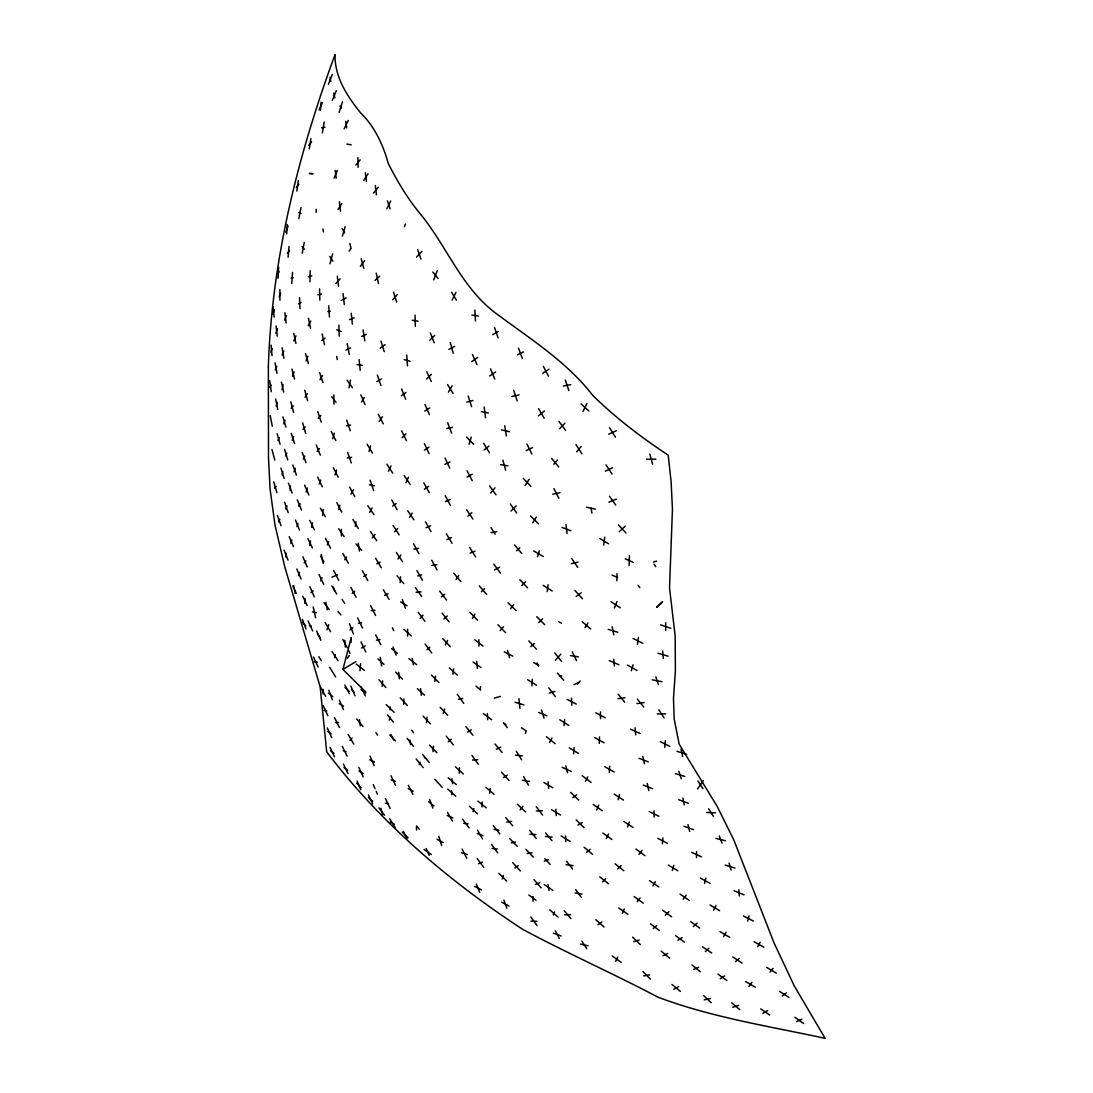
<?xml version="1.0" encoding="UTF-8"?>
<svg xmlns="http://www.w3.org/2000/svg" width="1093" height="1093" viewBox="0 0 1093 1093"><rect width="100%" height="100%" fill="white"/><g stroke="black" fill="none" stroke-linecap="round" stroke-linejoin="round"><path stroke-width="1.5" d="M482.027 806.962L482.054 802.002M310.002 281.844L310.125 270.695M407.566 636.112L407.634 629.185M665.678 630.306L665.76 622.791M323.036 694.028L323.145 689.369M616.876 580.752L617.053 573.702M696.46 857.609L696.624 851.556M629.103 565.587L629.472 555.668M304.851 603.377L305.043 598.472M316.096 212.438L316.246 209.269M350.99 642.397L351.222 637.533L342.929 669.367L365.895 692.197M286.721 233.752L287.172 224.489M459.238 773.147L459.525 767.682M599.21 743.418L599.565 736.955M609.293 772.464L609.662 766.261M531.867 685.803L532.277 679.177M403.59 704.357L403.932 698.974M277.977 278.332L278.688 267.43M291.804 283.524L292.582 272.362M382.222 686.377L382.632 680.857M400.161 582.569L400.584 576.776M320.427 110.393L321.041 102.182M288.128 257.238L288.962 246.553M322.585 515.472L323.063 509.461M433.006 751.683L433.456 746.232M573.62 753.733L574.139 747.557M564.07 725.711L564.616 719.549M664.776 747.325L665.364 740.658M390.023 709.944L390.283 706.98M290.069 490.238L290.478 485.934M662.344 843.823L662.904 837.935M359.939 670.747L360.608 663.711M426.502 722.678L427.062 717.418M311.806 527.454L312.379 522.768M603.664 545.147L604.716 537.114M355.334 526.43L355.949 521.744M434.823 681.472L435.533 676.13M296.845 191.07L298.321 180.536M452.926 674.217L453.691 668.752M547.156 591.573L548.126 584.714M637.41 644.296L638.435 637.451M489.568 793.149L490.265 788.449M309.292 148.921L310.918 138.579M480.114 689.56L480.565 686.664M285.751 556.897L286.339 553.29M322.353 132.936L324.238 121.979M309.688 545.667L310.549 540.885M302.242 253.193L304.223 242.414M282.185 475.018L282.841 471.466M348.981 387.878L350.47 380.05M298.854 218.586L300.971 207.602M282.021 389.586L283.101 384.599M334.731 657.644L335.373 654.666M473.119 811.634L473.856 808.533M618.146 799.762L619.512 794.447M747.694 921.071L749.006 915.948M704.493 883.349L705.887 878.062M338.721 509.584L339.882 505.226M369.065 451.436L370.541 445.862M276.187 405.968L277.157 402.388M329.99 263.809L332.696 253.767M525.378 733.417L526.102 730.793M419.288 764.622L420.026 761.999M306.149 492.11L307.311 487.984M290.847 543.467L291.872 539.928M342.369 236.211L345.142 226.702M469.061 444.359L471.192 437.104M332.668 438.73L334.362 433.142M537.565 556.597L539.341 550.845M631.303 670.719L633.134 664.804M502.22 879.004L503.34 875.411M443.198 713.633L444.673 709.043M672.222 870.438L673.834 865.342M339.09 112.347L342.519 101.772M389.217 720.178L390.215 717.131M298.43 575.642L299.496 572.418M272.908 314.197L274.398 309.647M334.991 474.895L336.589 470.031M296.954 526.607L297.993 523.492M270.914 352.301L272.184 348.517M284.726 320.14L286.27 315.522M627.546 826.977L629.308 821.95M283.784 423.852L285.068 420.204M326.957 629.759L328.802 624.595M275.819 333.351L277.485 328.747M294.044 471.752L295.274 468.364M320.768 581.039L321.984 577.705M292.241 440.274L293.552 436.681M292.432 376.306L294.099 371.88M319.265 483.926L320.727 480.059M306.067 360.936L307.871 356.277M433.716 279.835L437.255 270.668M596.764 810.063L598.677 805.117M285.765 232.14L288.128 226.101M328.406 84.257L332.34 74.433M614.403 608.036L617.012 601.546M334.089 178.186L337.313 170.399M279.18 296.668L280.614 293.197M332.299 100.365L336.33 90.746M622.436 913.27L624.226 908.98M277.95 440.561L279.262 437.473M285.724 508.996L287.035 505.95M327.313 544.929L328.692 541.745M553.222 915.019L554.588 911.89M282.131 354.965L283.852 351.085M293.757 340.866L295.957 335.92M278.592 521.976L279.849 519.161M405.968 482.696L408.399 477.272M285.505 455.959L286.79 453.185M404.328 226.688L405.53 224.092M319.074 109.874L322.394 102.701M275.231 369.762L276.816 366.346M615.673 961.293L617.641 957.044M445.397 644.952L447.57 640.334M606.314 838.55L608.487 833.973M344.145 128.906L348.271 120.421M452.133 300.165L455.931 292.35M388.452 471.233L391.048 465.96M583.02 411.419L586.927 403.481M303.294 459.142L304.865 456M386.854 208.695L390.72 200.975M585.534 781.263L587.774 776.891M713.62 910.127L715.997 905.55M549.519 742.489L551.979 737.884M472.477 618.406L474.881 614.034M757.736 946.634L760.141 942.262M308.226 325.714L310.795 321.069M351.003 494.159L353.476 489.691M652.931 885.904L655.376 881.614M723.58 936.646L726.08 932.302M369.598 512.426L372.194 507.944M298.676 506.196L300.11 503.723M448.444 392.114L452.16 385.802M361.592 402.046L364.352 397.428M319.989 379.722L322.599 375.459M532.728 522.768L536.294 517.003M584.987 627.71L587.897 622.983M409.451 517.467L412.211 513.095M338.092 209.364L341.822 203.571M349.186 251.117L350.675 248.821M525.132 485.483L529.121 479.308M363.682 180.482L368.068 173.773M277.581 274.015L279.084 271.747M344.678 559.807L346.549 556.965M305.029 397.21L307.324 393.726M456.027 579.522L458.759 575.424M269.752 387.264L271.242 385.132M379.134 421.42L382.427 416.693M697.58 788.955L703.332 780.716M347.369 658.205L349.323 655.458M748.992 986.405L751.902 982.347M287.432 253.412L289.659 250.379M360.417 266.391L364.584 260.694M317.175 451.518L319.388 448.554M397.989 558.96L400.83 555.162M637.219 901.725L640.129 897.927M510.445 608.842L513.751 604.552M638.94 854.398L642.069 850.368M683.125 899.252L686.226 895.249M520.104 809.913L522.905 806.361M291.216 408.481L293.279 405.899M296.326 187.368L298.84 184.252M373.505 193.092L378.301 187.217M577.487 684.177L580.11 680.939M308.663 145.492L311.546 142.008M372.153 537.947L375.063 534.436M769.909 972.196L773.106 968.371M490.634 492.998L494.965 487.806M420.231 618.46L422.991 615.181M355.771 165.057L360.212 159.865M318.227 418.346L320.796 415.354M349.897 740.507L352.042 738.035M392.77 299.769L397.387 294.482M576.639 451.778L581.189 446.572M553.796 464.252L557.498 460.03M555.408 660.199L560.873 654.065M500.116 630.647L503.504 626.863M304.209 562.827L305.903 560.941M335.811 283.565L340.019 278.893M394.559 531.826L397.674 528.479M416.583 257.087L421.98 251.335M303.007 429.385L305.316 426.953M559.616 428.688L564.958 423.128M602.557 881.887L605.713 878.663M426.721 378.984L431.325 374.312M665.35 915.292L668.902 911.699M510.937 511.1L516.087 505.909M481.357 591.805L484.623 588.54M402.087 437.719L405.995 433.812M656.948 607.23L662.317 601.847M538.767 622.6L542.634 618.747M521.716 585.657L525.596 581.777M516.579 550.817L519.776 547.634M274.48 488.134L276.174 486.467M427.103 649.816L429.795 647.193M617.695 868.935L621.152 865.56M429.768 340.237L434.713 335.414M693.345 926.604L697.088 923.107M705.327 951.552L708.892 948.232M375.022 280.45L379.667 276.133M656.825 607.148L662.44 601.929M619.198 531.676L625.155 526.198M530.774 646.714L534.463 643.367M443.895 619.048L447.31 615.987M352.233 593.417L354.774 591.204M448.267 741.846L451.313 739.21M467.79 516.183L471.848 512.74M735.521 961.649L739.387 958.37M586.572 852.321L590.152 849.316M653.204 928.626L656.674 925.716M484.035 450.084L489.036 446.026M538.412 415.846L544.369 411.036M310.972 592.638L313.172 590.944M349.965 629.951L352.889 627.696M441.408 596.901L444.796 594.291M576.189 596.491L581.189 592.72M380.2 348.243L385.05 344.609M782.192 995.969L786.345 992.868M321.615 340.592L325.058 338.038M597.98 924.76L601.806 921.918M572.718 797.74L576.667 794.816M514.94 868.02L518.205 865.656M401.377 395.734L405.927 392.51M471.711 361.66L477.682 357.438M392.592 506.086L396.172 503.586M424.398 489.213L428.62 486.289M489.623 375.978L495.594 371.921M720.26 978.754L724.563 975.885M542.797 373.246L548.987 369.188M424.439 450.097L429.002 447.133M677.906 940.226L682.073 937.575M424.726 411.064L429.617 407.962M503.326 777.601L507.261 775.142M363.682 576.544L366.524 574.795M467.531 732.091L471.261 729.823M342.929 669.367L355.894 661.661M361.496 648.067L365.267 645.826M376.812 381.594L381.43 378.916M762.873 1013.361L767.587 1010.629M577.842 825.065L582.364 822.482M298.389 303.909L301.122 302.365M467.012 477.149L472.231 474.212M492.724 334.649L498.435 331.439M376.825 563.892L380.063 562.116M673.753 989.288L678.603 986.624M494.501 569.877L499.651 567.24M663.096 955.801L667.7 953.451M341.262 300.37L346.167 297.87M448.881 349.377L454.647 346.467M517.413 354.883L523.492 351.919M444.865 464.361L449.988 461.902M526.252 450.576L532.578 447.57M496.29 749.292L500.813 747.161M605.344 471.165L612.708 467.722M796.633 1021.6L801.838 1019.182M608.733 434.235L616.302 430.751M345.894 350.088L350.593 347.929M446.846 539.628L451.532 537.496M361.633 336.425L366.251 334.362M384.545 595.316L387.933 593.813M693.631 969.464L698.673 967.264M331.958 577.186L337.573 574.768M426.038 527.7L430.505 525.815M573.921 684.614L579.495 682.264M445.37 501.564L450.33 499.501M608.883 502.193L616.356 499.132M349.514 319.675L354.132 317.803M478.447 863.716L482.45 862.131M470.099 553.085L475.1 551.173M535.379 884.497L539.723 882.857M544.3 861.161L548.563 859.658M732.816 1007.24L738.731 1005.369M653.505 562.048L656.579 561.105M549.26 693.071L554.875 691.418M494.391 698.126L500.485 696.405M633.694 941.62L639.186 940.076M417.717 575.915L421.625 574.85M466.752 402.156L473.037 400.475M308.322 276.72L311.819 275.805M571.379 563.728L578.033 562.116M511.77 396.513L519.134 394.833M458.322 699.383L462.749 698.372M552.757 494.241L559.999 492.683M704.247 999.822L710.628 998.483M446.764 428.538L452.516 427.349M511.264 842.853L515.623 842.02M317.831 294.809L321.547 294.113M346.385 425.846L350.58 425.054M413.81 549.151L418.633 548.262M563.387 385.979L570.778 384.654M491.14 532.715L496.714 531.704M643.695 975.912L649.666 974.86M506.701 822.114L511.661 821.294M376.484 640.129L379.995 639.555M321.574 127.731L325.031 127.184M327.9 311.546L330.305 311.163M291.134 278.114L293.238 277.772M358.49 623.201L361.619 622.737M527.14 853.565L532.086 852.841M559.507 676.225L561.775 675.898M636.905 703.605L644.187 702.58M617.914 698.673L624.95 697.744M431.872 565.368L436.872 564.712M347.246 457.926L351.618 457.407M371.196 610.714L374.954 610.318M416.105 592.256L420.969 591.832M472.545 760.031L477.723 759.676M335.469 722.61L338.502 722.473M564.494 914.827L570.683 914.595M536.39 810.992L542.415 810.787M657.262 713.893L665.637 713.866M646.51 459.142L655.868 459.169M529.955 834.328L535.953 834.546M706.652 812.468L715.532 812.837M530.966 921.126L536.827 921.385M515.472 755.167L522.427 755.823M545.475 836.473L552.074 837.115M492.082 848.455L497.288 848.988M385.364 803.246L388.589 803.628M463.637 823.316L468.036 823.835M566.133 864.672L573.033 865.615M471.916 315.085L478.461 316M324.252 710.518L326.807 710.887M357.001 364.584L362.329 365.363M314.21 661.825L317.353 662.29M575.096 892.967L581.968 894.074M570.437 655.581L578.375 656.866M412.293 320.249L418.086 321.205M522.399 780.238L529.613 781.427M346.877 144.085L351.208 144.822M500.676 464.607L507.903 465.837M494.173 829.382L498.968 830.215M481.316 411.665L488.352 412.949M652.248 679.805L661.989 681.718M312.489 611.93L316.328 612.681M369.338 484.8L374.475 485.825M309.456 625.729L311.3 626.111M586.627 507.22L595.494 509.188M580.506 944.079L588.143 945.814M501.564 429.863L509.584 431.776M715.915 838.399L725.424 840.736M404.232 359.652L410.012 361.305M675.351 773.625L684.764 776.372M657.931 653.19L668.083 656.196M515.076 702.252L523.82 704.876M608.227 629.363L617.764 632.26M725.26 865.11L734.933 868.074M677.004 751.342L686.664 754.348M391.144 779.91L395.393 781.249M461.642 852.813L467.23 854.589M660.582 624.854L670.856 628.243M683.972 826.294L693.631 829.669M343.257 750.713L346.112 751.752M553.372 933.176L561.174 936.018M678.698 799.734L688.385 803.314M562.062 527.441L570.983 530.774M298.813 212.67L300.999 213.518M638.94 758.296L648.258 761.889M336.794 329.785L341.317 331.534M643.299 785.102L652.712 788.75M734.113 890.809L744.06 894.839M477.258 833.413L482.778 835.667M538.617 712.404L546.896 715.819M609.238 660.596L618.898 664.722M612.066 575.082L617.668 577.528M447.256 815.487L452.789 817.906M369.721 759.854L374.516 761.971M625.251 558.837L633.339 562.43M562.171 767.327L571.297 771.426M630.675 729.195L640.102 733.485M691.623 852.294L701.46 856.871M649.242 811.607L658.874 816.307M633.052 638.449L642.793 643.299M660.254 741.587L669.886 746.396M474.54 886.409L481.48 889.893M504.297 651.865L512.726 656.142M567.021 699.329L576.243 704.083M743.404 915.961L753.296 921.057M501.687 902.231L509.078 906.042M595.808 712.786L605.167 717.718M657.808 838.331L667.44 843.427M437.118 839.287L443.307 842.607M700.312 878.048L710.067 883.363M627.368 665.063L637.055 670.46M594.715 737.584L604.06 742.789M408.167 788.531L413.127 791.277M604.798 766.726L614.157 772.013M754.061 941.688L763.816 947.194M533.644 550.954L543.248 556.487M390.324 821.936L394.505 824.341M503.449 723.115L505.854 724.509M339.295 703.66L343.53 706.119M745.631 981.541L755.277 987.211M543.945 782.492L552.853 787.752M720.014 931.632L729.659 937.329M668.247 865.055L677.81 870.725M400.612 601.929L407.088 605.782M766.712 967.428L776.303 973.139M551.582 809.708L560.531 815.05M709.999 904.977L719.618 910.701M358.941 770.934L363.122 773.434M599.77 538.466L608.596 543.795M569.303 747.858L578.457 753.446M558.673 621.657L561.269 623.242M561.133 835.926L570.232 841.514M533.739 662.508L538.74 665.637M527.591 679.696L536.554 685.284M543.112 585.315L552.156 590.985M559.807 719.781L568.879 725.492M614.184 794.133L623.475 800.076M779.637 991.433L788.914 997.39M623.775 821.43L633.093 827.483M521.47 727.788L525.432 730.356M611.083 601.765L620.332 607.831M424.426 757.517L426.53 758.884M732.816 956.976L742.092 963.056M702.485 946.798L711.734 952.987M544.232 884.579L552.812 890.317M649.515 880.63L658.792 886.888M424.043 849.493L431.366 854.466M680.051 894.101L689.3 900.4M760.742 1008.907L769.732 1015.069M618.747 907.955L627.915 914.295M593.157 804.421L602.284 810.746M327.75 731.559L331.165 733.922M472.996 661.962L481.07 667.618M794.857 1017.296L803.628 1023.485M690.68 921.631L699.752 928.08M602.858 833.016L611.943 839.492M612.121 955.924L621.207 962.4M343.994 767.614L347.465 770.1M717.937 974.095L726.886 980.544M483.311 713.62L491.686 719.7M330.605 750.836L333.952 753.282M634.145 896.533L643.203 903.119M635.989 849.083L645.02 855.696M662.618 910.196L671.621 916.808M528.848 894.989L535.98 900.29M675.57 935.608L684.423 942.193M582.2 775.716L591.108 782.438M650.485 923.817L659.38 930.526M474.799 639.774L482.956 646.086M356.209 664.079L364.338 670.364M360.963 689.669L365.472 693.167M408.932 658.628L416.665 664.694M428.511 801.661L434.003 805.965M615.045 863.784L623.802 870.711M328.296 693.112L332.818 696.706M546.391 736.723L555.107 743.664M477.887 801.142L486.207 807.823M599.77 876.777L608.487 883.786M391.636 648.627L397.524 653.436M691.951 964.928L700.353 971.8M671.949 984.479L680.42 991.433M448.185 777.888L456.259 784.528M661.169 951.129L669.626 958.124M476.001 686.117L480.701 690.038M584.072 847.239L592.652 854.398M731.723 1002.909L739.811 1009.7M368.355 797.548L372.754 801.265M582.214 621.712L590.671 628.981M485.811 787.247L494.022 794.351M549.697 909.8L558.099 917.109M595.712 919.664L604.087 927.014M403.864 629.363L411.337 635.948M447.734 789.05L455.726 796.25M581.093 403.918L588.854 410.995M417.335 688.672L424.535 695.216M449.373 667.891L457.229 675.091M455.494 766.862L463.268 773.967M517.385 804.352L525.624 811.921M377.973 658.888L383.944 664.38M344.951 687.388L349.323 691.418M469.471 806.306L477.518 813.861M703.673 995.586L711.201 1002.732M632.574 937.138L640.307 944.571M570.669 792.411L578.716 800.144M508.081 602.817L516.115 610.591M576.134 819.914L584.072 827.633M402.224 832.128L408.099 837.839M386.212 704.602L394.095 712.322M498.859 873.321L506.687 881.081M530.597 515.992L538.412 523.779M536.731 616.725L544.656 624.636M431.421 675.05L438.921 682.565M466.574 437.118L473.679 444.345M642.998 971.636L650.376 979.137M469.799 612.258L477.559 620.182M509.625 838.55L517.262 846.324M389.777 735.056L395.529 740.931M395.598 672.086L402.443 679.095M356.714 783.162L361.182 787.78M497.916 624.731L505.69 632.779M429.59 745.18L436.872 752.735M519.79 579.659L527.523 587.761M525.897 849.302L533.329 857.117M442.692 638.64L450.261 646.632M423.141 716.202L430.423 723.894M523.369 478.42L530.884 486.385M440.192 707.362L447.679 715.3M618.365 524.831L626.002 533.029M544.82 858.674L550.189 864.454M400.216 697.826L407.32 705.504M512.781 862.719L520.35 870.957M339.95 106.13L341.658 107.988M528.834 640.908L536.403 649.174M574.932 590.48L582.46 598.745M351.55 689.437L354.351 692.525M501.537 772.245L509.037 780.511M434.85 779.268L442.2 787.384M378.957 679.737L385.897 687.497M355.963 543.945L361.701 550.435M533.89 879.523L541.199 887.844M557.498 673.179L563.687 680.297M416.474 825.925L419.343 829.204M302.624 622.368L305.739 625.947M479.335 585.944L486.645 594.401M337.997 611.547L340.907 614.935M453.773 573.265L461.014 581.681M397.019 575.765L403.713 583.58M505.663 817.578L512.699 825.83M564.234 910.77L570.942 918.653M302.092 246.458L304.373 249.149M494.965 743.991L502.138 752.476M514.584 544.942L521.785 553.509M356.714 719.03L362.985 726.503M551.637 458.391L558.728 466.943M432.842 272.034L438.129 278.455M416.146 759.034L423.182 767.587M465.85 726.64L472.941 735.275M446.245 736.204L453.349 744.852M545.598 832.921L551.951 840.681M422.649 754.443L429.344 762.641M618.173 694.205L624.69 702.225M387.523 714.89L393.371 722.104M529.709 830.434L536.198 838.44M637.315 699.096L643.777 707.089M442.119 613.146L449.086 621.89M493.285 825.68L499.856 833.918M407.047 738.253L413.509 746.423M554.738 652.822L561.542 661.443M503.586 722.883L507.289 727.61M566.57 861.298L572.595 868.976M439.687 591.163L446.518 600.03M331.712 396.718L336.043 402.361M638.052 585.288L639.856 587.651M462.585 819.285L469.102 827.866M536.226 806.689L542.579 815.077M323.965 602.598L329.198 609.511M378.929 807.864L384.517 815.241M418.264 612.367L424.958 621.289M477.122 858.47L483.775 867.391M548.795 687.839L555.34 696.637M559.001 421.461L565.559 430.355M491.549 844.465L497.821 852.977M493.776 564.07L500.375 573.046M317.339 633.749L320.112 637.52M425.15 643.996L431.749 653.027M575.656 889.579L581.408 897.462M411.733 730.233L413.591 732.775M457.311 694.41L463.774 703.345M530.815 917L536.977 925.511M489.596 485.948L496.003 494.856M471.985 755.468L478.283 764.239M347.082 380.268L352.37 387.66M415.381 587.624L421.693 596.464M609.484 496.236L615.755 505.089M510.322 503.982L516.702 513.027M654.051 564.166L655.8 566.666M338.639 528.739L344.117 536.567M370.445 531.622L376.757 540.762M367.794 505.676L373.997 514.694M571.666 558.468L577.76 567.376M407.73 510.759L413.919 519.803M466.67 509.844L472.955 519.079M404.219 475.578L410.162 484.39M396.322 552.471L402.497 561.652M605.973 464.839L612.08 474.048M329.799 256.431L332.887 261.159M386.84 464.142L392.66 473.05M658.819 709.822L664.079 717.937M697.935 780.962L702.977 788.709M393.084 525.473L399.136 534.819M332.094 651.524L338.01 660.773M581.845 941.073L586.804 948.833M575.997 444.564L581.831 453.8M389.641 818.753L395.188 827.524M447.529 384.558L453.076 393.357M469.635 547.415L475.578 556.843M342.136 599.401L344.664 603.404M491.017 527.577L495.17 534.19M516.279 751.219L521.634 759.772M318.869 656.756L321.397 660.787M609.58 427.787L615.441 437.2M329.717 667.372L335.606 676.895M451.6 292.309L456.45 300.22M708.729 808.793L713.456 816.526M483.639 443.293L489.432 452.816M446.299 533.767L452.078 543.344M325.154 622.655L330.605 631.699M367.139 444.223L372.453 453.076M352.93 519.571L358.354 528.602M331.848 585.903L336.712 594.005M375.568 558.209L381.32 567.8M320.55 556.214L323.911 561.816M375.924 732.474L377.536 735.193M538.562 408.673L544.205 418.223M383.397 589.742L389.081 599.388M348.161 734.455L353.777 744.087M342.068 228.533L344.596 232.918M416.898 570.56L422.444 580.192M477.518 830.174L482.519 838.905M447.529 812.345L452.502 821.048M320.372 508.163L325.277 516.77M523.574 776.536L528.438 785.129M342.901 553.55L348.325 563.223M425.546 521.88L430.997 531.649M320.563 687.142L325.618 696.268M423.811 482.86L429.207 492.642M362.411 570.765L367.808 580.574M342.874 639.624L347.301 647.671M431.735 560.203L437.022 569.877M349.678 487.177L354.788 496.687M336.781 502.712L341.822 512.111M391.759 499.897L397.019 509.775M413.619 543.808L418.824 553.618M390.829 734.564L393.753 740.057M445.234 495.58L450.466 505.472M350.894 587.365L356.113 597.243M375.65 634.91L380.842 644.761M555.244 930.758L559.302 938.45M378.287 414.274L383.274 423.838M333.611 570.45L338.734 580.287M543.317 366.264L548.454 376.17M467.039 470.714L472.203 480.647M553.878 488.612L558.878 498.299M325.482 538.466L330.523 548.208M333.379 467.777L338.202 477.149M334.472 717.582L339.499 727.501M462.107 849.097L466.766 858.306M370.582 605.563L375.582 615.482M344.937 685.038L349.336 693.782M331.22 431.366L335.797 440.506M403.372 831.418L406.951 838.563M526.922 444.045L531.895 454.087M408.399 785.375L412.881 794.433M572.254 651.865L576.544 660.582M401.609 430.833L406.473 440.711M357.589 617.969L362.521 627.969M342.259 746.3L347.109 756.151M309.811 520.432L314.374 529.804M307.843 538.576L312.407 547.976M319.006 574.467L323.747 584.29M317.667 477.122L322.312 486.863M360.977 641.905L365.786 652.002M343.462 764.103L347.998 773.612M302.761 596.272L307.147 605.577M368.45 794.939L372.658 803.874M361.1 686.937L365.322 695.899M385.46 798.6L390.105 808.478M313.431 657.043L318.131 667.058M330.031 747.27L334.526 756.834M426.707 371.729L431.325 381.566M390.993 775.702L395.543 785.457M323.173 705.668L327.886 715.724M424.371 443.553L429.071 453.677M292.787 585.903L296.23 593.335M537.046 662.932L538.466 666.02M445.083 458.035L449.769 468.214M308.048 620.851L312.707 630.975M392.428 627.765L393.74 630.647M327.258 727.911L331.657 737.556M358.887 767.436L363.177 776.932M426.147 848.537L429.248 855.423M348.763 650.649L349.992 653.409M316.642 630.948L320.809 640.32M472.463 354.501L476.931 364.597M360.84 394.846L365.117 404.615M370.035 756.124L374.202 765.701M304.605 485.155L308.854 494.938M309.852 586.654L314.292 596.915M373.273 784.596L375.036 788.681M376.224 791.414L377.413 794.146M339.336 700.08L343.475 709.685M289.221 536.731L293.498 546.664M350.867 686.131L355.02 695.817M296.818 569.029L301.108 579.03M302.87 556.761L307.256 567.007M424.986 404.383L429.344 414.643M490.47 368.86L494.76 379.039M357.138 781.14L360.772 789.802M476.275 883.95L479.745 892.353M297.31 499.843L301.477 510.076M295.452 519.995L299.496 530.105M316.246 444.919L320.317 455.153M284.057 550.107L288.033 560.081M401.623 388.958L405.681 399.287M430.287 332.846L434.194 342.806M719.262 835.94L722.077 843.195M349.405 623.638L353.449 634.022M302.337 619.376L306.026 628.953M393.015 646.947L396.144 655.117M518.492 348.175L522.413 358.627M447.693 422.718L451.6 433.17M302.174 452.461L305.999 462.694M288.443 483.188L292.104 492.998M429.645 799.461L432.869 808.164M333.228 587.105L334.813 591.381M328.843 690.202L332.272 699.616M503.914 900.031L506.851 908.242M417.567 249.423L420.983 259M292.842 464.962L296.476 475.168M277.39 515.39L281.051 525.733M494.473 327.435L498.107 337.846M284.59 502.315L288.183 512.617M377.29 374.995L380.951 385.515M402.347 599.497L405.353 608.214M347.629 452.393L351.249 462.926M387.414 200.825L390.16 208.845M370.158 480.196L373.642 490.443M565.313 380.05L568.852 390.57M317.749 411.651L321.274 422.062M513.669 390.379L517.221 400.953M346.7 420.149L350.252 430.751M319.621 372.535L322.981 382.646M678.835 771.275L681.281 778.708M468.173 395.994L471.629 406.637M655.855 676.868L658.382 684.655M291.244 433.361L294.55 443.594M541.459 709.999L544.054 718.224M393.521 292.2L396.636 302.051M280.901 468.118L284.125 478.365M380.992 341.194L384.244 351.645M438.771 836.282L441.668 845.599M729.045 863.128L731.149 870.055M284.59 449.332L287.705 459.825M302.611 422.868L305.712 433.484M282.923 416.884L285.929 427.185M273.756 481.958L276.884 492.642M305.534 353.613L308.404 363.6M507.466 650.321L509.557 657.699M304.701 390.256L307.652 400.68M361.155 258.74L363.846 268.359M277.144 433.784L280.068 444.25M380.815 808.328L382.618 814.777M502.876 460.167L505.69 470.263M450.289 342.574L453.253 353.271M271.938 449.469L274.808 460.057M649.843 454.141L652.535 464.17M565.846 765.947L567.622 772.792M291.954 369.024L294.577 379.162M290.861 401.855L293.621 412.512M349.842 243.479L351.044 248.248M687.975 824.518L689.642 831.431M333.748 93.096L334.882 98.015M642.766 756.424L644.433 763.775M281.447 382.14L283.688 392.045M376.183 273.141L378.492 283.456M329.922 77.33L330.81 81.374M336.63 356.414L337.313 359.529M313.213 606.888L315.59 617.709M681.021 749.142L682.647 756.534M647.234 783.339L648.791 790.512M322.175 333.925L324.498 344.719M321.274 554.52L323.186 563.523M293.798 333.392L295.93 343.393M275.586 398.945L277.759 409.41M308.486 318.323L310.535 328.46M612.189 626.781L613.801 634.842M347.178 343.557L349.309 354.446M270.203 415.572L272.307 426.311M682.865 798.081L684.204 804.981M325.892 602.325L327.272 609.785M293.812 585.807L295.192 593.431M591.067 508.204L591.928 513M275.094 362.753L276.953 373.341M282.09 347.806L283.907 358.244M548.017 884.497L549.028 890.412M412.239 658.382L413.359 664.927M322.954 228.97L323.432 231.853M504.734 425.724L506.401 435.916M380.268 657.358L381.635 665.91M363.067 329.908L364.816 340.879M358.231 543.303L359.447 551.077M345.73 121.378L346.672 127.949M269.725 380.747L271.283 391.649M451.86 778.653L452.584 783.763M409.971 740.07L410.585 744.62M335.182 170.412L336.22 178.159M359.433 719.686L360.266 725.848M484.144 406.91L485.511 417.69M337.286 276.174L338.543 286.298M365.335 172.79L366.415 181.479M284.877 312.735L286.12 322.927M375.35 185.496L376.443 194.814M339.39 201.781L340.51 211.168M566.01 524.654L567.048 533.562M420.545 688.59L421.324 695.298M276.064 325.946L277.239 336.138M343.093 293.662L344.336 304.578M518.915 698.659L519.967 708.469M351.236 313.226L352.411 324.252M359.132 359.542L360.198 370.404M662.645 650.936L663.369 658.464M273.154 306.805L274.138 317.038M271.05 345.156L272.048 355.662M476.698 661.224L477.368 668.356M451.546 790.663L451.915 794.638M398.713 672.359L399.314 678.821M613.76 659.216L614.362 666.088M635.088 727.774L635.702 734.892M738.841 889.729L739.333 895.918M406.733 355.02L407.498 365.936M555.831 809.216L556.282 815.542M548.167 781.85L548.631 788.408M344.855 640.238L345.306 647.07M328.774 305.78L329.444 316.943M571.448 698.167L571.817 705.231M487.355 713.592L487.656 719.727M474.909 310.002L475.455 321.082M299.509 297.597L300.001 308.691M357.862 157.624L358.121 167.311M338.926 325.168L339.199 336.152M319.539 288.88L319.825 300.056M415.08 315.167L415.299 326.288M654.01 810.842L654.106 817.086M565.641 835.913L565.737 841.528M532.988 896.506L533.056 901.26M333.816 394.874L333.939 404.205M279.849 289.618L279.945 300.261M600.467 711.871L600.494 718.62M416.488 826.732L416.501 829.983M478.871 639.733L478.884 646.127M341.371 529.299L341.385 535.994M268.359 366.674L268.495 457.694L270.08 489.118L274.999 525.091L284.781 566.871L320.153 686.814L326.698 751.82C380.159 822.66 448.909 881.218 522.946 929.487C567.308 953.246 613.337 973.603 657.849 997.117C711.748 1017.474 769.021 1026.149 825.106 1038.35L794.215 985.818L774.186 943.232L733.745 839.793L717.295 806.607L679.177 744.183L674.176 718.948L673.479 698.29L675.378 671.444L675.187 636.222L669.531 587.911L672.441 509.352L671.116 481.753L668.219 455.166C641.386 437.405 615.66 417.95 592.707 395.338C565.983 360.854 529.094 338.215 494.733 312.407C461.191 286.708 446.764 246.267 420.668 214.365C407.744 198.885 397.428 181.506 388.302 163.581C383.096 144.891 374.817 126.638 360.663 112.989C347.137 96.047 334.636 77.33 335.018 54.65C298.047 154.741 271.761 259.628 268.359 366.674M312.776 173.705L309.538 173.473L312.776 173.705"/></g></svg>
